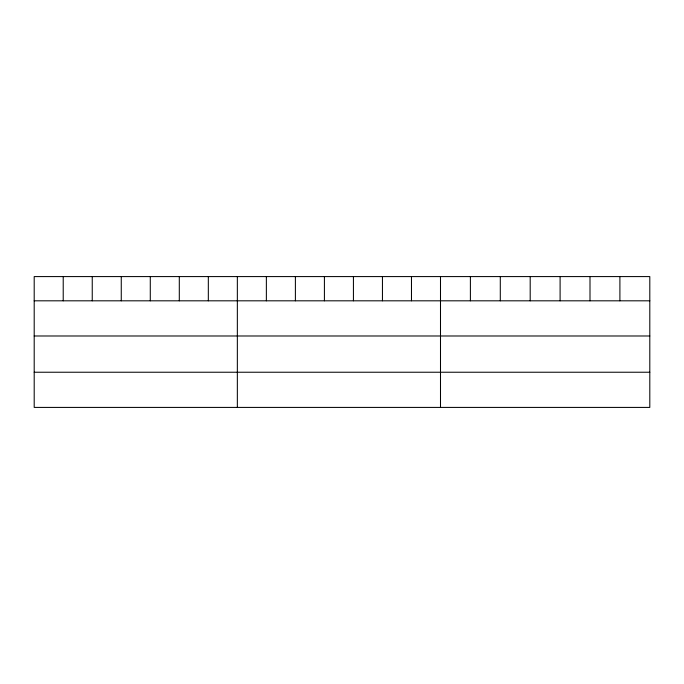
<?xml version="1.0" encoding="UTF-8"?>
<svg xmlns="http://www.w3.org/2000/svg" width="684" height="684" viewBox="0 0 684 684"><rect width="100%" height="100%" fill="white"/><g stroke="black" fill="none" stroke-linecap="round" stroke-linejoin="round"><path stroke-width="1.03" d="M649.8 300.815L649.8 407.416L34.2 407.416L34.2 276.584L649.8 276.584L649.8 300.815L34.2 300.815M34.2 335.989L649.8 335.989M34.2 372.233L649.8 372.233M619.901 276.584L619.901 300.815M590.001 276.584L590.001 300.815M560.102 276.584L560.102 300.815M530.194 276.584L530.194 300.815M500.295 276.584L500.295 300.815M470.395 276.584L470.395 300.815M440.496 276.584L440.496 407.416M411.477 276.584L411.477 300.815M382.45 276.584L382.45 300.815M353.431 276.584L353.431 300.815M324.413 276.584L324.413 300.815M295.394 276.584L295.394 300.815M266.367 276.584L266.367 300.815M237.348 276.584L237.348 407.416M208.329 276.584L208.329 300.815M179.302 276.584L179.302 300.815M150.283 276.584L150.283 300.815M121.265 276.584L121.265 300.815M92.246 276.584L92.246 300.815M63.219 276.584L63.219 300.815"/></g></svg>
